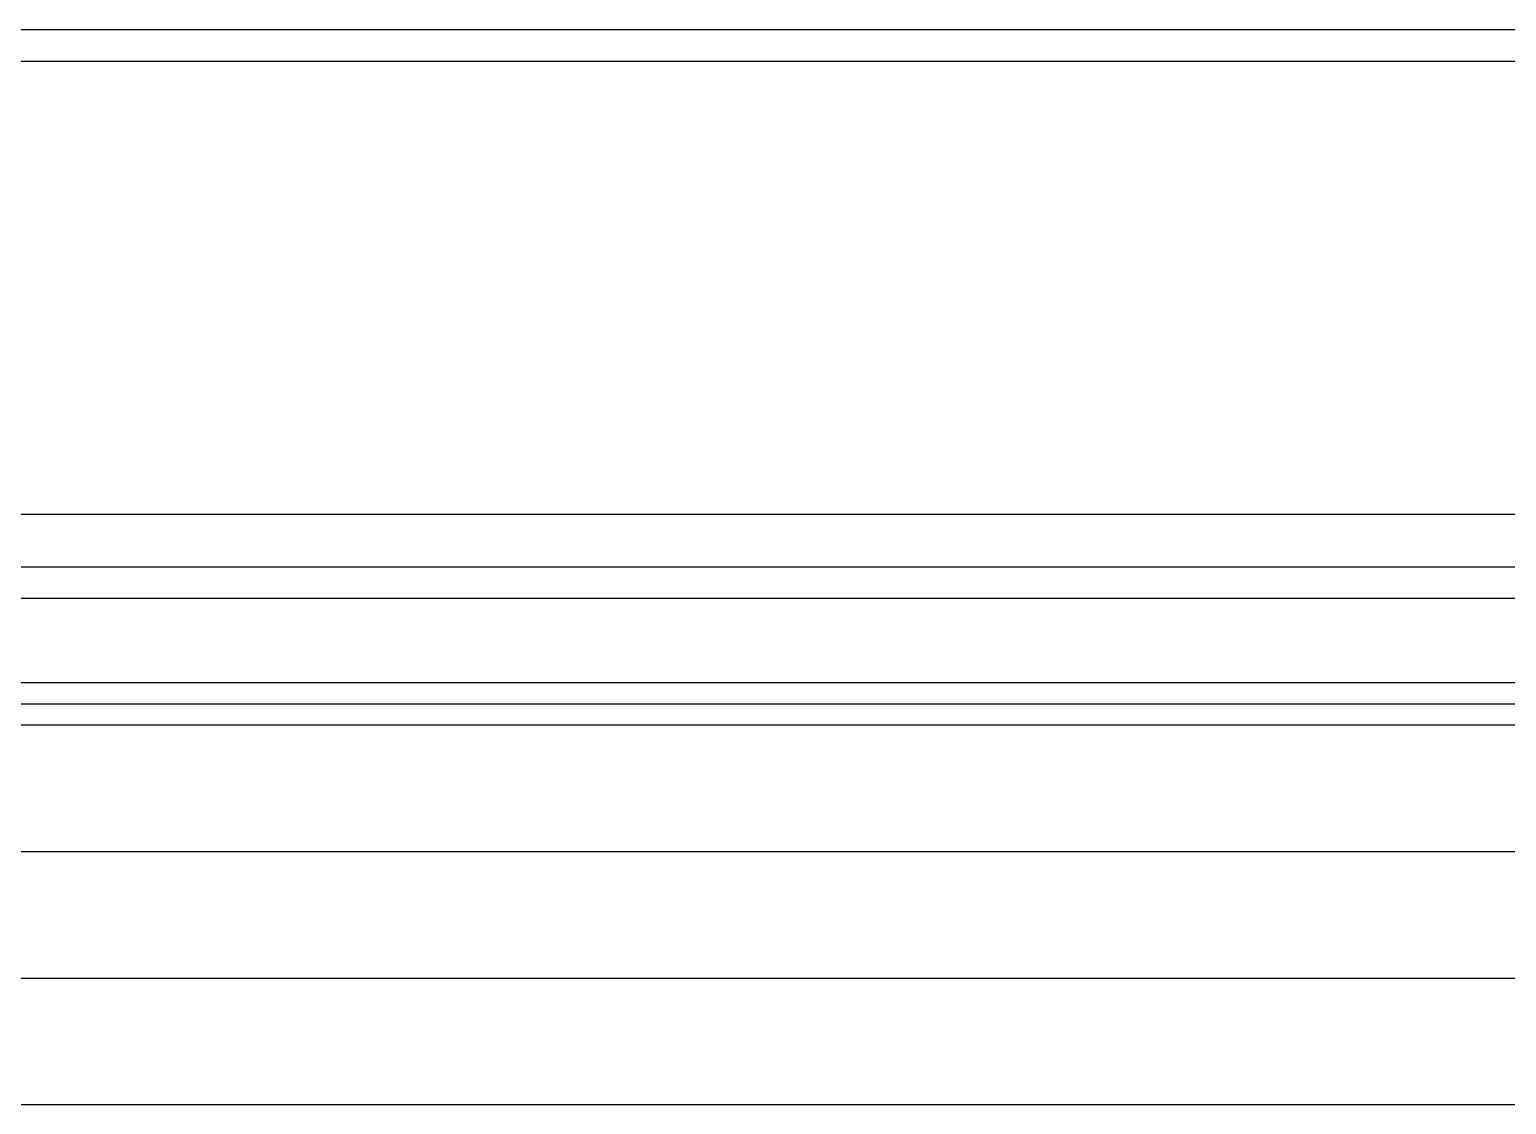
# Model space of a CAD drawing. Header units: inches. Extents: x 1397 to 20304, y -27267 to -746.
# Drawn here: x 14009.05 to 14044.08, y -24002.76 to -23977.26 of the extents above; entities that cross this region are included whole.
import ezdxf

# ---------------------------------------------------------------- set-up
doc = ezdxf.new("R2010")
doc.units = ezdxf.units.IN
doc.header["$LTSCALE"] = 17
doc.header["$MEASUREMENT"] = 0
doc.layers.add('25 BOT BAR', color=12, linetype='Continuous', lineweight=25)

msp = doc.modelspace()

# ---------------------------------------------------------------- linework, layer by layer
at = {"layer": '25 BOT BAR'}
for p, q in [((13916.475, -23977.259), (14064.475, -23977.259)), ((13916.475, -23978.009), (14064.475, -23978.009)), ((13841.234, -23988.759), (14086.971, -23988.759)), ((14070.475, -23990.01), (13910.475, -23990.009)), ((14068.917, -23990.76), (13911.289, -23990.759)), ((14067.417, -23992.76), (13913.289, -23992.759)), ((14066.917, -23993.26), (13913.789, -23993.259)), ((14065.917, -23993.76), (13915.289, -23993.759)), ((13915.289, -23996.759), (14065.916, -23996.76)), ((13917.209, -23999.759), (14063.996, -23999.76)), ((13919.954, -24002.759), (14061.251, -24002.76))]:
    msp.add_line(p, q, dxfattribs=at)

doc.saveas('drawing.dxf')
